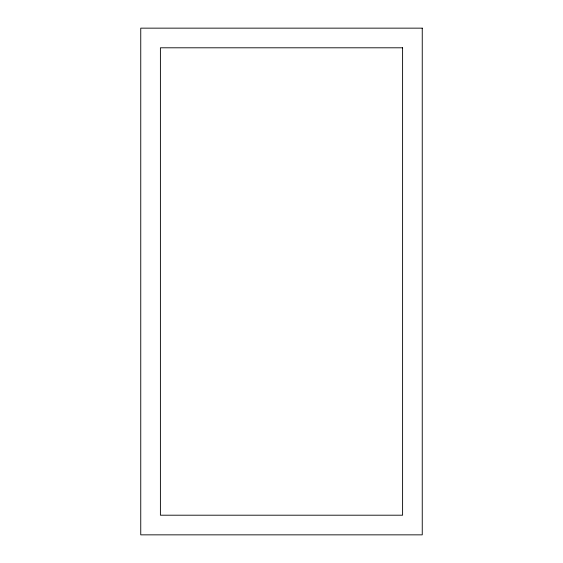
<?xml version="1.0" encoding="UTF-8"?>
<svg xmlns="http://www.w3.org/2000/svg" width="563" height="563" viewBox="0 0 563 563"><rect width="100%" height="100%" fill="white"/><g stroke="black" fill="none" stroke-linecap="round" stroke-linejoin="round"><path stroke-width="0.84" d="M422.25 28.15L140.75 28.15L140.75 534.85L422.25 534.85L422.25 28.15M402.601 47.799L160.399 47.799L160.399 515.201L402.601 515.201L402.601 47.799"/></g></svg>
